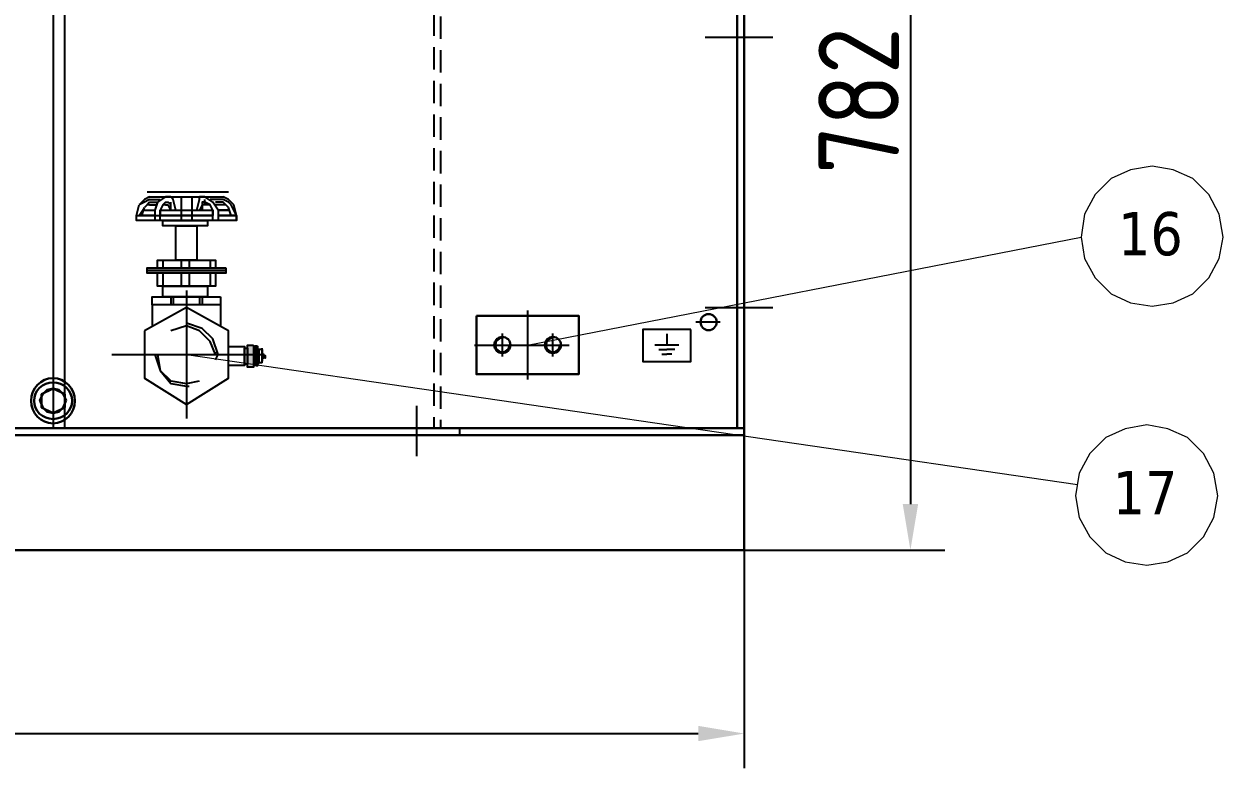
# Model space of a CAD drawing. Header units: millimetres. Extents: x 70841 to 133731, y -170061 to -164340.
# Drawn here: x 100242 to 101285, y -167277 to -166630 of the extents above; entities that cross this region are included whole.
import ezdxf

# ---------------------------------------------------------------- set-up
doc = ezdxf.new("R2010")
doc.units = ezdxf.units.MM
doc.header["$LTSCALE"] = 13
for name, pattern in [('CENTER', [50.8, 31.75, -6.35, 6.35, -6.35]), ('CENTERX2', [101.6, 63.5, -12.7, 12.7, -12.7]), ('DASHED', [0.75, 0.5, -0.25])]:
    doc.linetypes.add(name, pattern=pattern)
for name, color, linetype in [('1', 4, 'Continuous'), ('3中心线层', 1, 'CENTER'), ('4虚线层', 6, 'DASHED'), ('粗实线', 4, 'Continuous')]:
    doc.layers.add(name, color=color, linetype=linetype)
doc.layers.add('标注、文本', color=3, linetype='Continuous', lineweight=25)
doc.layers.add('铁心', color=3, linetype='Continuous', lineweight=0)
doc.styles.get("Standard").update_dxf_attribs({"font": 'gbenor.shx', "bigfont": 'gbcbig.shx'})
doc.styles.add('Tahoma$001', font='tahoma.ttf', dxfattribs={"height": 2.159784})
doc.dimstyles.new('1-15', dxfattribs={"dimscale": 20, "dimtxt": 3.5, "dimasz": 2, "dimexe": 1.5, "dimexo": 0.5, "dimgap": 0.5, "dimtad": 1, "dimtoh": 1, "dimdec": 1, "dimdsep": 46, "dimtxsty": 'Standard', "dimcen": 2.5, "dimclrd": 3, "dimclre": 3, "dimclrt": 3, "dimadec": 0, "dimazin": 2, "dimtfac": 1, "dimtdec": 1, "dimtmove": 0, "dimatfit": 2, "dimfxl": 1, "dimarcsym": 0})

# ---------------------------------------------------------------- blocks, each defined once
blk = doc.blocks.new('257561')
at = {"layer": '标注、文本'}
for p, q in [((856.87, 2219.06), (856.87, 2214.09)), ((851.69, 2214.09), (862.06, 2214.09)), ((853.4, 2212.22), (856.87, 2212.22)), ((860.35, 2212.22), (856.87, 2212.22)), ((854.71, 2210.17), (856.87, 2210.17)), ((859.04, 2210.17), (856.87, 2210.17))]:
    blk.add_line(p, q, dxfattribs=at)
blk = doc.blocks.new('A$C3970166B')
at = {"layer": '标注、文本', "color": 4, "lineweight": 30}
for points in [[(20.32, 13.55), (18.63, 16.93), (16.09, 19.47), (12.7, 20.32), (9.31, 19.47), (6.77, 16.93), (5.08, 13.55), (6.77, 9.31), (9.31, 6.77), (12.7, 5.93), (16.09, 6.77), (18.63, 9.31)], [(19.47, 16.93), (12.7, 20.32), (5.93, 16.93), (5.93, 9.31), (12.7, 5.93), (19.47, 9.31)]]:
    blk.add_lwpolyline(points, close=True, dxfattribs=at)
for major_axis, ratio in [((0, 13.12), 0.967742), ((-11.01, 0), 0.961538)]:
    blk.add_ellipse((12.7, 13.12), major_axis=major_axis, ratio=ratio, start_param=0, end_param=6.283185, dxfattribs=at)
blk = doc.blocks.new('A$C5DBA7796')
at = {"layer": '1', "color": 1, "linetype": 'CENTERX2', "lineweight": -3, "ltscale": 0.1}
for p, q in [((36.02, 61.85), (36.02, 0)), ((0, 30.93), (72.03, 30.93))]:
    blk.add_line(p, q, dxfattribs=at)
at = {"layer": '粗实线'}
for points in [[(18.24, 107.13), (15.7, 105.86), (13.16, 103.32)], [(18.24, 105.86), (15.7, 104.59), (13.16, 103.32)], [(18.24, 104.59), (16.97, 103.32), (15.7, 102.05)], [(28.4, 107.13), (25.86, 107.13), (22.05, 104.59), (20.78, 100.78)], [(25.86, 104.59), (24.59, 103.32), (23.32, 100.78)], [(28.4, 100.78), (28.4, 103.32), (27.13, 104.59)], [(30.94, 100.78), (29.67, 105.86), (28.4, 107.13)], [(28.4, 103.32), (28.4, 104.59)], [(41.1, 100.78), (42.37, 105.86), (42.37, 107.13)], [(44.91, 104.59), (43.64, 104.59), (43.64, 103.32), (43.64, 100.78)], [(51.26, 100.78), (48.72, 104.59), (44.91, 107.13)], [(48.72, 100.78), (47.45, 103.32), (44.91, 104.59)], [(58.88, 103.32), (56.34, 105.86), (53.8, 107.13)], [(57.61, 103.32), (56.34, 104.59), (53.8, 105.86)], [(56.34, 102.05), (55.07, 103.32), (53.8, 104.59)], [(18.24, 103.32), (16.97, 103.32), (15.7, 102.05)], [(25.86, 103.32), (24.59, 103.32), (23.32, 100.78)], [(23.32, 95.7), (23.32, 100.78), (23.32, 98.24)], [(28.4, 100.78), (27.13, 103.32)], [(44.91, 103.32), (43.64, 103.32)], [(48.72, 100.78), (47.45, 103.32), (44.91, 103.32)], [(48.72, 95.7), (48.72, 100.78), (48.72, 98.24)], [(56.34, 102.05), (55.07, 103.32), (53.8, 103.32)], [(60.15, 98.24), (60.15, 95.7), (11.89, 95.7), (11.89, 98.24)], [(51.26, 98.24), (60.15, 98.24), (60.15, 95.7), (11.89, 95.7), (11.89, 98.24), (20.78, 98.24)], [(23.32, 98.24), (48.72, 98.24)], [(22.05, 72.84), (22.05, 76.65), (49.99, 76.65), (49.99, 72.84)], [(49.99, 70.3), (49.99, 63.95), (22.05, 63.95), (22.05, 70.3)], [(49.99, 30.93), (47.45, 37.28), (42.37, 42.36), (36.02, 44.9), (28.4, 42.36)], [(49.99, 28.39), (51.26, 30.93), (48.72, 38.55), (43.64, 43.63), (36.02, 46.17)], [(20.78, 30.93), (23.32, 23.31), (28.4, 16.96), (36.02, 15.69), (37.29, 15.69)], [(22.05, 30.93), (23.32, 23.31), (28.4, 18.23), (36.02, 16.96), (42.37, 18.23)], [(49.99, 30.93), (49.99, 32.2)]]:
    blk.add_lwpolyline(points, dxfattribs=at)
for points in [[(46.18, 95.7), (46.18, 93.16), (24.59, 93.16), (24.59, 95.7)], [(41.1, 93.16), (41.1, 76.65), (30.94, 76.65), (30.94, 93.16)], [(55.07, 72.84), (55.07, 71.57), (16.97, 71.57), (16.97, 72.84)], [(55.07, 71.57), (55.07, 70.3), (16.97, 70.3), (16.97, 71.57)], [(46.18, 63.95), (46.18, 58.87), (24.59, 58.87), (24.59, 63.95)], [(52.53, 58.87), (52.53, 55.06), (19.51, 55.06), (19.51, 58.87)], [(15.7, 42.36), (15.7, 19.5), (36.02, 6.8), (56.34, 19.5), (56.34, 42.36), (36.02, 53.79)]]:
    blk.add_lwpolyline(points, close=True, dxfattribs=at)
for points in [[(16.97, 109.67), (16.97, 109.67), (56.34, 109.67), (56.34, 109.67)], [(18.24, 107.13), (18.24, 107.13), (53.8, 107.13), (53.8, 107.13)], [(18.24, 105.86), (18.24, 105.86), (23.32, 105.86), (23.32, 105.86)], [(18.24, 104.59), (18.24, 104.59), (22.05, 104.59), (22.05, 104.59)], [(25.86, 104.59), (25.86, 104.59), (27.13, 104.59), (27.13, 104.59)], [(33.48, 107.13), (33.48, 107.13), (33.48, 95.7), (33.48, 95.7)], [(38.56, 107.13), (38.56, 107.13), (38.56, 95.7), (38.56, 95.7)], [(44.91, 107.13), (44.91, 107.13), (42.37, 107.13), (42.37, 107.13)], [(42.37, 105.86), (42.37, 105.86), (42.37, 107.13), (42.37, 107.13)], [(44.91, 104.59), (44.91, 104.59), (44.91, 105.86), (44.91, 105.86)], [(44.91, 103.32), (44.91, 103.32), (44.91, 104.59), (44.91, 104.59)], [(53.8, 105.86), (53.8, 105.86), (47.45, 105.86), (47.45, 105.86)], [(53.8, 104.59), (53.8, 104.59), (49.99, 104.59), (49.99, 104.59)], [(11.89, 98.24), (11.89, 98.24), (13.16, 103.32), (13.16, 103.32)], [(11.89, 98.24), (11.89, 98.24), (13.16, 103.32), (13.16, 103.32)], [(13.16, 98.24), (13.16, 98.24), (15.7, 102.05), (15.7, 102.05)], [(14.43, 98.24), (14.43, 98.24), (15.7, 102.05), (15.7, 102.05)], [(15.7, 100.78), (15.7, 100.78), (20.78, 100.78), (20.78, 100.78)], [(18.24, 103.32), (18.24, 103.32), (22.05, 103.32), (22.05, 103.32)], [(20.78, 100.78), (20.78, 100.78), (20.78, 95.7), (20.78, 95.7)], [(23.32, 100.78), (23.32, 100.78), (48.72, 100.78), (48.72, 100.78)], [(25.86, 103.32), (25.86, 103.32), (27.13, 103.32), (27.13, 103.32)], [(43.64, 103.32), (43.64, 103.32), (42.37, 100.78), (42.37, 100.78)], [(53.8, 103.32), (53.8, 103.32), (49.99, 103.32), (49.99, 103.32)], [(51.26, 100.78), (51.26, 100.78), (56.34, 100.78), (56.34, 100.78)], [(56.34, 100.78), (56.34, 100.78), (51.26, 100.78), (51.26, 100.78)], [(51.26, 100.78), (51.26, 100.78), (51.26, 95.7), (51.26, 95.7)], [(57.61, 98.24), (57.61, 98.24), (56.34, 102.05), (56.34, 102.05)], [(57.61, 98.24), (57.61, 98.24), (56.34, 102.05), (56.34, 102.05)], [(60.15, 98.24), (60.15, 98.24), (57.61, 103.32), (57.61, 103.32)], [(60.15, 98.24), (60.15, 98.24), (58.88, 103.32), (58.88, 103.32)], [(20.78, 98.24), (20.78, 98.24), (14.43, 98.24), (14.43, 98.24)], [(20.78, 98.24), (20.78, 98.24), (23.32, 98.24), (23.32, 98.24)], [(48.72, 98.24), (48.72, 98.24), (23.32, 98.24), (23.32, 98.24)], [(60.15, 98.24), (60.15, 98.24), (51.26, 98.24), (51.26, 98.24)], [(51.26, 98.24), (51.26, 98.24), (57.61, 98.24), (57.61, 98.24)], [(60.15, 95.7), (60.15, 95.7), (60.15, 98.24), (60.15, 98.24)], [(24.59, 76.65), (24.59, 76.65), (24.59, 72.84), (24.59, 72.84)], [(33.48, 76.65), (33.48, 76.65), (33.48, 72.84), (33.48, 72.84)], [(37.29, 76.65), (37.29, 76.65), (37.29, 72.84), (37.29, 72.84)], [(47.45, 76.65), (47.45, 76.65), (47.45, 72.84), (47.45, 72.84)], [(24.59, 70.3), (24.59, 70.3), (24.59, 63.95), (24.59, 63.95)], [(33.48, 70.3), (33.48, 70.3), (33.48, 63.95), (33.48, 63.95)], [(37.29, 70.3), (37.29, 70.3), (37.29, 63.95), (37.29, 63.95)], [(47.45, 70.3), (47.45, 70.3), (47.45, 63.95), (47.45, 63.95)], [(28.4, 58.87), (28.4, 58.87), (28.4, 55.06), (28.4, 55.06)], [(29.67, 58.87), (29.67, 58.87), (29.67, 55.06), (29.67, 55.06)], [(42.37, 58.87), (42.37, 58.87), (42.37, 55.06), (42.37, 55.06)], [(43.64, 58.87), (43.64, 58.87), (43.64, 55.06), (43.64, 55.06)], [(19.51, 55.06), (19.51, 55.06), (19.51, 44.9), (19.51, 44.9)], [(52.53, 55.06), (52.53, 55.06), (52.53, 44.9), (52.53, 44.9)]]:
    blk.add_open_spline(points, degree=3, dxfattribs=at)
blk = doc.blocks.new('*D956')
at = {"layer": 'Defpoints', "color": 0, "transparency": 16777216}
for p in [(99428.2, -167067.3), (100868.2, -167067.3), (100868.2, -167246.9)]:
    blk.add_point(p, dxfattribs=at)
at = {"layer": '标注、文本', "color": 3, "lineweight": -2, "transparency": 16777216}
for p, q in [((99428.2, -167077.3), (99428.2, -167276.9)), ((100868.2, -167077.3), (100868.2, -167276.9)), ((99468.2, -167246.9), (100828.2, -167246.9))]:
    blk.add_line(p, q, dxfattribs=at)
at = {"layer": '标注、文本', "color": 3, "transparency": 16777216}
for points in [[(99468.2, -167240.2), (99468.2, -167253.5), (99428.2, -167246.9)], [(100828.2, -167240.2), (100828.2, -167253.5), (100868.2, -167246.9)]]:
    blk.add_solid(points, dxfattribs=at)
at = {"layer": '标注、文本', "color": 3, "transparency": 16777216, "insert": (100148.2, -167201.9), "char_height": 70, "attachment_point": 5}
blk.add_mtext('1440', dxfattribs=at)
blk = doc.blocks.new('*D971')
at = {"layer": 'Defpoints', "color": 0, "transparency": 16777216}
for p in [(100707.2, -166305.4), (100707.2, -167087.3), (101012.7, -167087.3)]:
    blk.add_point(p, dxfattribs=at)
at = {"layer": '标注、文本', "color": 3, "lineweight": -2, "transparency": 16777216}
for p, q in [((100717.2, -166305.4), (101042.7, -166305.4)), ((101012.7, -166345.4), (101012.7, -167047.3)), ((100717.2, -167087.3), (101042.7, -167087.3))]:
    blk.add_line(p, q, dxfattribs=at)
at = {"layer": '标注、文本', "color": 3, "transparency": 16777216}
for points in [[(101006, -166345.4), (101019.4, -166345.4), (101012.7, -166305.4)], [(101006, -167047.3), (101019.4, -167047.3), (101012.7, -167087.3)]]:
    blk.add_solid(points, dxfattribs=at)
at = {"layer": '标注、文本', "color": 3, "transparency": 16777216, "insert": (100967.7, -166696.4), "char_height": 70, "attachment_point": 5, "rotation": 90}
blk.add_mtext('782', dxfattribs=at)

msp = doc.modelspace()

# ---------------------------------------------------------------- hatches: boundary and pattern name
at = {"layer": '粗实线'}
h = msp.add_hatch(color=256, dxfattribs=at)
h.dxf.hatch_style = 2
h.paths.add_polyline_path([(100436.248, -166909.082), (100436.248, -166928.132), (100441.328, -166928.132)])
h = msp.add_hatch(color=256, dxfattribs=at)
h.dxf.hatch_style = 2
h.paths.add_polyline_path([(100436.248, -166909.082), (100441.328, -166909.082), (100441.328, -166928.132)])

# ---------------------------------------------------------------- linework, layer by layer
at = {"layer": '1', "color": 1, "linetype": 'CENTERX2', "lineweight": -3, "ltscale": 0.1}
for p, q in [((100893.169, -166641.532), (100834.169, -166641.532)), ((100679.844, -166878.804), (100679.844, -166939.08)), ((100893.169, -166876.532), (100834.169, -166876.532)), ((100657.844, -166918.95), (100657.844, -166898.934)), ((100701.844, -166918.95), (100701.844, -166898.934)), ((100633.521, -166908.942), (100726.167, -166908.942)), ((100583.169, -166961.919), (100583.169, -167005.514))]:
    msp.add_line(p, q, dxfattribs=at)
at = {"layer": '3中心线层', "ltscale": 0.4}
msp.add_line((100847.144, -166889.032), (100826.213, -166889.032), dxfattribs=at)
at = {"layer": '4虚线层', "ltscale": 3}
for p, q in [((100598.169, -166474.411), (100598.169, -166981.332)), ((100604.169, -166476.897), (100604.169, -166981.332)), ((100738.169, -166981.332), (99434.169, -166981.332))]:
    msp.add_line(p, q, dxfattribs=at)
at = {"layer": '4虚线层', "ltscale": 5}
msp.add_line((100620.669, -166981.332), (100620.669, -166987.332), dxfattribs=at)
at = {"layer": '标注、文本'}
for p, q in [((100267.169, -165453.305), (100267.169, -166981.332)), ((100277.169, -165453.305), (100277.169, -166981.332))]:
    msp.add_line(p, q, dxfattribs=at)
at = {"layer": '标注、文本', "color": 4, "lineweight": 30}
for points in [[(100635.344, -166883.442), (100724.344, -166883.442), (100724.344, -166934.442), (100635.344, -166934.442)], [(100278.599, -166956.802), (100276.059, -166951.722), (100272.249, -166947.912), (100267.169, -166946.642), (100262.089, -166947.912), (100258.279, -166951.722), (100255.739, -166956.802), (100258.279, -166963.152), (100262.089, -166966.962), (100267.169, -166968.232), (100272.249, -166966.962), (100276.059, -166963.152)], [(100277.329, -166951.722), (100267.169, -166946.642), (100257.009, -166951.722), (100257.009, -166963.152), (100267.169, -166968.232), (100277.329, -166963.152)]]:
    msp.add_lwpolyline(points, close=True, dxfattribs=at)
at = {"layer": '标注、文本'}
msp.add_lwpolyline([(100821.657, -166895.482), (100780.137, -166895.482), (100780.137, -166923.191), (100821.657, -166923.191)], close=True, dxfattribs=at)
at = {"layer": '标注、文本', "color": 4, "lineweight": 30}
for centre in [(100657.844, -166908.942), (100701.844, -166908.942)]:
    msp.add_circle(centre, 7, dxfattribs=at)
at = {"layer": '标注、文本'}
for centre in [(100657.844, -166908.942), (100701.844, -166908.942)]:
    msp.add_arc(centre, 6, 90, 0, dxfattribs=at)
at = {"layer": '标注、文本', "color": 4, "lineweight": 30}
for major_axis, ratio in [((0, 19.685), 0.967742), ((-16.51, 0), 0.961538)]:
    msp.add_ellipse((100267.169, -166957.437), major_axis=major_axis, ratio=ratio, start_param=0, end_param=6.283185, dxfattribs=at)
at = {"layer": '粗实线', "lineweight": 30}
for p, q in [((100862.169, -166981.332), (100862.169, -165437.305)), ((100868.169, -166987.332), (100868.169, -165437.305)), ((99428.169, -166987.332), (100868.169, -166987.332)), ((99434.169, -166981.332), (100868.169, -166981.332)), ((100715.669, -166987.332), (99533.169, -166987.332)), ((100868.169, -167087.332), (100868.169, -166987.132)), ((99428.169, -167087.332), (100868.169, -167087.332))]:
    msp.add_line(p, q, dxfattribs=at)
at = {"layer": '粗实线'}
for points in [[(100419.738, -166910.352), (100433.708, -166910.352), (100433.708, -166926.862), (100419.738, -166926.862)], [(100445.138, -166925.592), (100445.138, -166911.622), (100445.138, -166910.352), (100443.868, -166910.352)], [(100446.408, -166924.322), (100446.408, -166912.892), (100445.138, -166912.892)], [(100448.948, -166924.322), (100448.948, -166912.892), (100446.408, -166912.892)], [(100448.948, -166912.892), (100448.948, -166914.162)], [(100443.868, -166926.862), (100445.138, -166926.862), (100445.138, -166925.592)], [(100446.408, -166924.322), (100445.138, -166925.592)], [(100448.948, -166924.322), (100448.948, -166923.052)], [(100451.488, -166917.972), (100451.488, -166919.242), (100450.218, -166919.242), (100450.218, -166917.972), (100451.488, -166917.972), (100451.488, -166920.512), (100451.488, -166917.972), (100451.488, -166919.242), (100451.488, -166920.512)]]:
    msp.add_lwpolyline(points, dxfattribs=at)
for points in [[(100436.248, -166911.622), (100436.248, -166925.592), (100433.708, -166925.592), (100433.708, -166911.622)], [(100441.328, -166909.082), (100441.328, -166928.132), (100436.248, -166928.132), (100436.248, -166909.082)], [(100443.868, -166910.352), (100443.868, -166926.862), (100442.598, -166926.862), (100442.598, -166910.352)], [(100450.218, -166916.702), (100450.218, -166920.512), (100448.948, -166920.512), (100448.948, -166916.702)]]:
    msp.add_lwpolyline(points, close=True, dxfattribs=at)
at = {"layer": '粗实线', "lineweight": 30}
msp.add_circle((100837.192, -166889.032), 7, dxfattribs=at)
at = {"layer": '粗实线'}
for points in [[(100442.598, -166910.352), (100442.598, -166910.352), (100441.328, -166910.352), (100441.328, -166910.352)], [(100443.868, -166910.352), (100443.868, -166910.352), (100443.868, -166909.082), (100443.868, -166909.082)], [(100448.948, -166912.892), (100448.948, -166912.892), (100448.948, -166911.622), (100448.948, -166911.622)], [(100448.948, -166914.162), (100448.948, -166914.162), (100448.948, -166923.052), (100448.948, -166923.052)], [(100443.868, -166926.862), (100443.868, -166926.862), (100443.868, -166925.592), (100443.868, -166925.592)], [(100448.948, -166924.322), (100448.948, -166924.322), (100446.408, -166924.322), (100446.408, -166924.322)], [(100448.948, -166924.322), (100448.948, -166924.322), (100448.948, -166923.052), (100448.948, -166923.052)], [(100442.598, -166926.862), (100442.598, -166926.862), (100441.328, -166926.862), (100441.328, -166926.862)]]:
    msp.add_open_spline(points, degree=3, dxfattribs=at)
at = {"layer": '铁心'}
for points in [[(101284.515, -166815.042), (101281.201, -166795.164), (101272.166, -166777.996), (101258.311, -166764.142), (101241.143, -166756.612), (101222.771, -166753.299), (101204.097, -166756.612), (101187.231, -166764.142), (101173.376, -166777.996), (101164.039, -166795.164), (101161.028, -166815.042), (101164.039, -166833.716), (101173.376, -166850.583), (101187.231, -166864.437), (101204.097, -166872.268), (101222.771, -166875.28), (101241.143, -166872.268), (101258.311, -166864.437), (101272.166, -166850.583), (101281.201, -166833.716)], [(101279.866, -167040.225), (101276.552, -167020.347), (101267.517, -167003.179), (101253.662, -166989.324), (101236.495, -166981.795), (101218.122, -166978.482), (101199.448, -166981.795), (101182.582, -166989.324), (101168.727, -167003.179), (101159.39, -167020.347), (101156.379, -167040.225), (101159.39, -167058.899), (101168.727, -167075.765), (101182.582, -167089.62), (101199.448, -167097.451), (101218.122, -167100.463), (101236.495, -167097.451), (101253.662, -167089.62), (101267.517, -167075.765), (101276.552, -167058.899)]]:
    msp.add_lwpolyline(points, close=True, dxfattribs=at)
for points in [[(100679.844, -166908.942), (101161.028, -166815.042), (101161.028, -166815.042)], [(100383.162, -166917.332), (101157.885, -167030.286), (101157.885, -167030.286)]]:
    msp.add_lwpolyline(points, dxfattribs=at)

# ---------------------------------------------------------------- block references
at = {"layer": '标注、文本'}
for name, p, xscale, yscale, zscale in [('A$C5DBA7796', (100318.334, -166973.001), 1.799999999988358, 1.799999999988358, 1.8), ('257561', (102514.624, -171337.193), -2, 2, 2), ('A$C3970166B', (100248.119, -166977.122), 1.5, 1.5, 1.5)]:
    msp.add_blockref(name, p, dxfattribs=dict(at, xscale=xscale, yscale=yscale, zscale=zscale))

# ---------------------------------------------------------------- texts
at = {"layer": '铁心', "style": 'Tahoma$001'}
for s, p in [('16', (101193.131, -166830.894)), ('17', (101188.482, -167056.077))]:
    msp.add_text(s, height=37.5893, dxfattribs=at).set_placement(p)

# ---------------------------------------------------------------- dimensions: what is measured, and where the dimension line sits
at = {"layer": '标注、文本'}
dim = msp.add_linear_dim(base=(101012.7, -167087.332), p1=(100707.232, -166305.375), p2=(100707.232, -167087.332), angle=90, dimstyle='1-15', dxfattribs=at)
dim.commit()
dim.dimension.update_dxf_attribs({"geometry": '*D971', "text_midpoint": (100967.7, -166696.353)})
dim = msp.add_linear_dim(base=(100868.169, -167246.868), p1=(99428.169, -167067.332), p2=(100868.169, -167067.332), dimstyle='1-15', dxfattribs=at)
dim.commit()
dim.dimension.update_dxf_attribs({"geometry": '*D956', "text_midpoint": (100148.169, -167201.868)})

doc.saveas('drawing.dxf')
